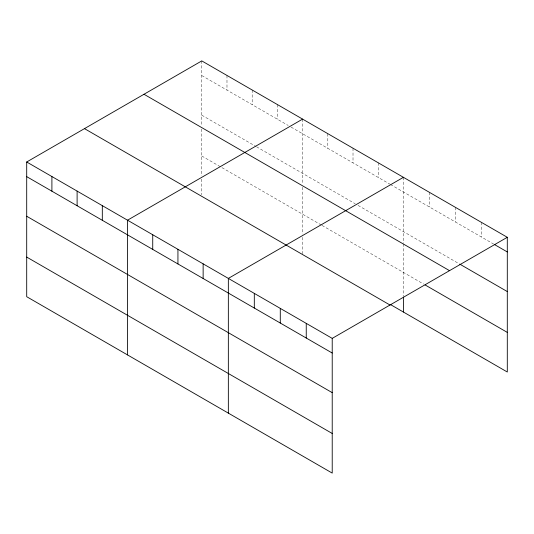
<?xml version="1.0" encoding="UTF-8"?>
<svg xmlns="http://www.w3.org/2000/svg" width="534" height="534" viewBox="0 0 534 534"><rect width="100%" height="100%" fill="white"/><g stroke="black" fill="none" stroke-linecap="round" stroke-linejoin="round"><path stroke-width="0.4" stroke-dasharray="2.67 2" d="M201.779 75.554L288.2 125.45M291.077 127.112L389.74 184.076M390.461 184.49L493.596 244.038M201.779 115.177L255.793 146.363M256.514 146.777L355.17 203.741M358.054 205.403L458.966 263.669M201.779 156.001L221.223 167.229M221.944 167.643L321.328 225.021M322.042 225.435L423.622 284.081M481.328 222.304L481.328 236.956M455.362 207.312L455.362 221.964M429.389 192.313L429.389 206.972M403.424 177.321L403.424 243.03M403.424 243.844L403.424 296.357M378.219 162.77L378.219 177.422M353.014 148.218L353.014 162.87M327.809 133.667L327.809 148.319M302.598 119.115L302.598 184.003M302.598 187.267L302.598 234.019M302.598 237.323L302.598 253.83M277.393 104.564L277.393 119.215M252.188 90.012L252.188 104.664M226.983 75.454L226.983 90.112M201.779 60.903L201.779 125.79M201.779 129.061L201.779 175.813M201.779 179.117L201.779 194.797"/><path stroke-width="0.8" d="M26.7 161.989L332.221 338.376L332.221 473.097L26.7 296.704L26.7 161.989L201.779 60.903L507.3 237.296L507.3 372.011L390.461 304.56M302.598 119.115L127.519 220.195L127.519 354.91M403.424 177.321L228.345 278.401L228.345 413.122M332.221 338.376L507.3 237.296M494.317 244.452L507.3 251.948M459.687 264.083L507.3 291.571M144 94.264L449.521 270.651M425.064 284.916L507.3 332.395M84.479 128.627L390 305.021M26.7 176.641L332.221 353.027M26.7 216.257L332.221 392.65M26.7 257.081L332.221 433.474M403.424 297.184L403.424 312.043M306.249 323.384L306.249 338.035M280.283 308.392L280.283 323.043M254.311 293.4L254.311 308.051M203.14 263.849L203.14 278.501M177.935 249.298L177.935 263.95M152.731 234.746L152.731 249.398M102.314 205.643L102.314 220.295M77.11 191.092L77.11 205.744M51.905 176.54L51.905 191.192"/></g></svg>
